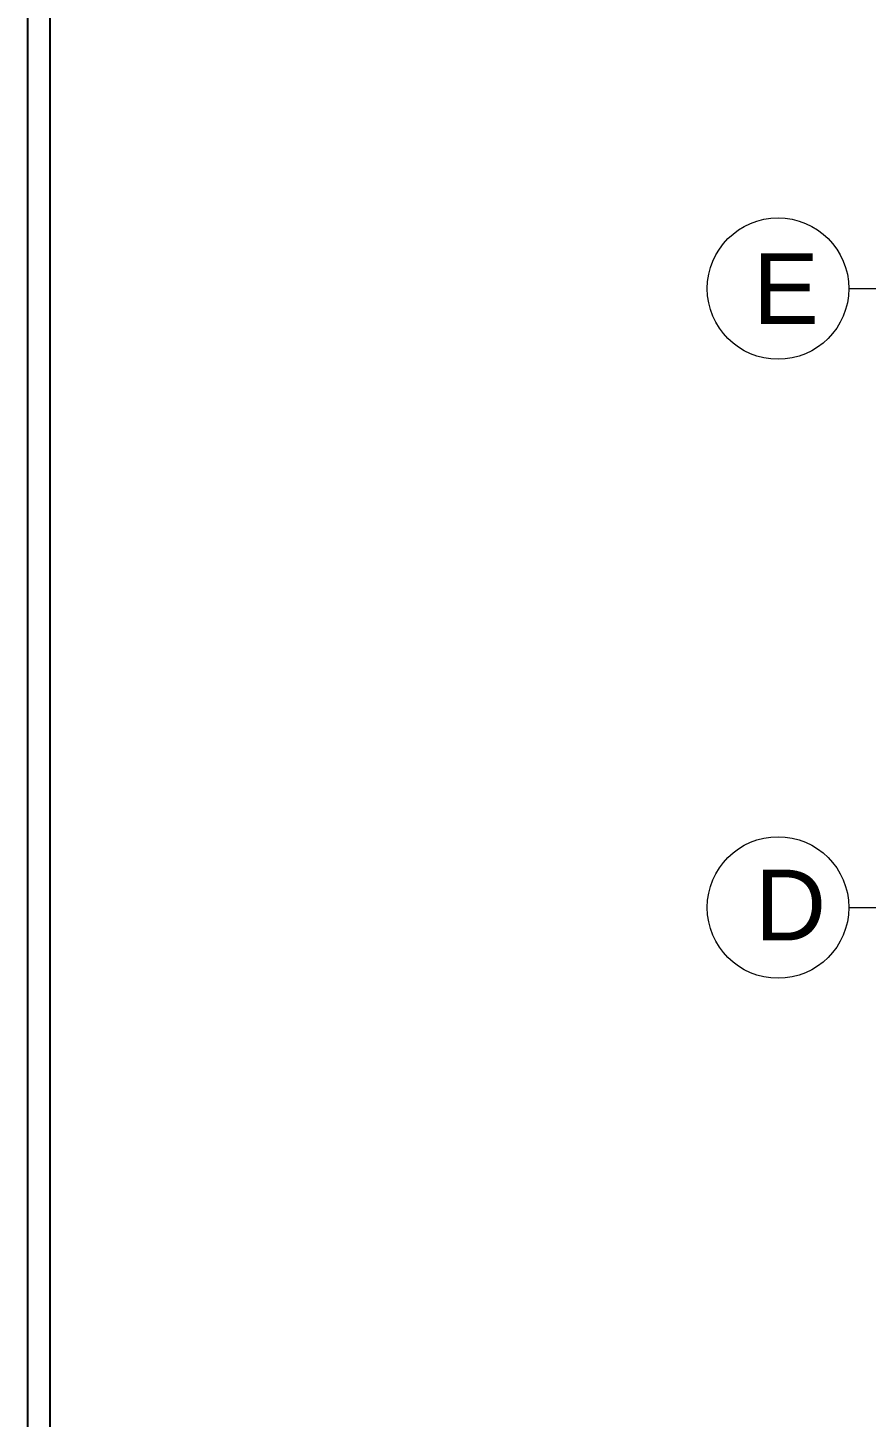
# Model space of a CAD drawing. Header units: feet. Extents: x 36263 to 96584, y 7663 to 35885.
# Drawn here: x 50571.9 to 50785.1, y 17454.2 to 17807.7 of the extents above; entities that cross this region are included whole.
import ezdxf

# ---------------------------------------------------------------- set-up
doc = ezdxf.new("R2010")
doc.units = ezdxf.units.FT
doc.linetypes.add('CENTER', pattern=[2, 1.25, -0.25, 0.25, -0.25])
doc.layers.add('0_TEXT', color=1, linetype='Continuous')
doc.layers.add('DIM', color=1, linetype='Continuous')
doc.layers.add('ST GRIDS', color=6, linetype='CENTER', lineweight=9)
doc.styles.get("Standard").update_dxf_attribs({"font": 'arial.ttf'})

msp = doc.modelspace()

# ---------------------------------------------------------------- linework, layer by layer
for points in [[(50571.91, 16790.35), (50571.91, 18074.14), (52382.82, 18074.14), (52382.82, 16790.35)], [(50577.61, 16796.05), (50577.61, 18068.44), (52377.12, 18068.44), (52377.12, 16796.05)]]:
    msp.add_lwpolyline(points, close=True)
at = {"layer": 'DIM', "lineweight": 13}
for centre in [(50762.71, 17741.36), (50762.71, 17583.88)]:
    msp.add_circle(centre, 18, dxfattribs=at)
at = {"layer": 'ST GRIDS', "color": 251, "lineweight": 13, "ltscale": 20}
for p, q in [((50780.71, 17741.36), (51794.16, 17741.36)), ((50780.71, 17583.88), (51794.16, 17583.88))]:
    msp.add_line(p, q, dxfattribs=at)

# ---------------------------------------------------------------- texts
at = {"layer": '0_TEXT', "color": 2, "char_height": 18, "attachment_point": 1}
for s, insert in [('E', (50756.32, 17750.36)), ('D', (50756.79, 17593.52))]:
    msp.add_mtext_dynamic_manual_height_columns(s, width=33.971, gutter_width=30, heights=[0], dxfattribs=dict(at, insert=insert))

doc.saveas('drawing.dxf')
